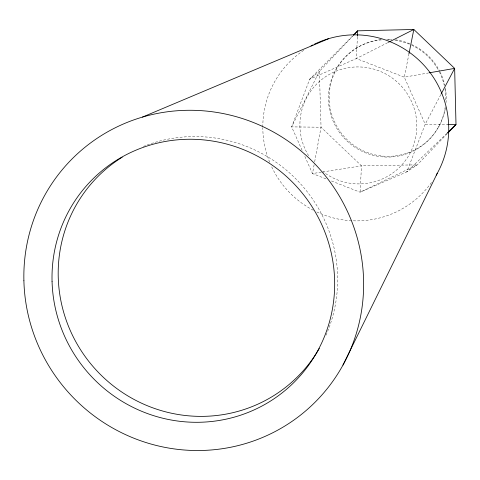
<?xml version="1.0" encoding="UTF-8"?>
<svg xmlns="http://www.w3.org/2000/svg" width="480" height="480" viewBox="0 0 480 480"><rect width="100%" height="100%" fill="white"/><g stroke="black" fill="none" stroke-linecap="round" stroke-linejoin="round"><path stroke-width="0.36" stroke-dasharray="2.4 1.8" d="M357.414 36.822L356.328 58.542L309.666 79.248L291.63 126.882L302.214 150.558M314.13 164.73L312.504 173.556L326.982 179.232M314.67 161.79L321.042 127.224L319.386 71.412L352.608 36.24M408.99 53.694L404.298 77.172L425.202 124.242L406.776 171.9L360.084 192.216L330.432 180.588M440.796 94.674L425.202 124.242L447.936 124.482M438.6 126.828L439.062 126.168M447.228 133.692L417.312 164.832L406.776 171.9L446.904 133.314M352.434 36.15L309.666 79.248L319.386 71.412L291.63 126.882L321.042 127.224L361.5 165.834L417.312 164.832L360.084 192.216L361.5 165.834L322.008 172.056M356.22 48.252L356.928 47.826M387.756 42.66L356.328 58.542L404.298 77.172L428.382 72.972M321.276 172.17L312.504 173.556L304.032 154.614M445.332 108.366A58.698 58.356 46.7 0 1 383.136 156.12A58.698 58.356 46.7 0 1 329.208 98.574A58.698 58.356 46.7 0 1 380.892 39.612M386.706 39.252A58.698 58.356 46.7 0 1 391.818 39.42M395.478 39.816A58.698 58.356 46.7 0 1 410.946 44.196M411.618 44.496A58.698 58.356 46.7 0 1 439.758 71.328M440.088 71.988A58.698 58.356 46.7 0 1 444.762 85.08M445.344 87.96A58.698 58.356 46.7 0 1 446.064 102.54M445.236 106.8A58.878 58.53 46.7 0 1 383.25 156.93A58.878 58.53 46.7 0 1 328.41 98.418A58.878 58.53 46.7 0 1 382.452 39.81M388.278 39.672A58.878 58.53 46.7 0 1 390.486 39.768M394.89 40.218A58.878 58.53 46.7 0 1 411.078 44.916M411.744 45.228A58.878 58.53 46.7 0 1 438.96 71.172M439.296 71.826A58.878 58.53 46.7 0 1 444.318 85.62M445.026 89.238A58.878 58.53 46.7 0 1 445.776 100.194M431.436 182.556A93.396 92.592 46.7 0 1 315.984 211.584M313.362 210.264A93.396 92.592 46.7 0 1 271.452 166.308M269.682 162.234A93.396 92.592 46.7 0 1 262.806 127.86M262.8 127.128A93.396 92.592 46.7 0 1 304.734 49.674M143.37 146.46A141.378 138.252 46.7 0 1 297.498 180.552A141.378 138.252 46.7 0 1 325.692 335.94M308.598 155.694A58.722 58.23 46.7 0 1 349.452 67.536A58.722 58.23 46.7 0 1 415.062 140.16A58.722 58.23 46.7 0 1 323.178 171.834"/><path stroke-width="0.72" d="M357.45 36.072L357.714 30.834L413.832 29.478L454.65 68.394L456 124.566L447.744 133.158M408.99 53.694L413.832 29.478L388.422 42.318M342.96 365.112L437.316 173.232M441.138 94.02L454.65 68.394L429.108 72.846M353.628 35.16L357.714 30.834L353.49 35.088M447.438 132.798L456 124.566L447.936 124.482M142.458 117.084L328.722 38.64M319.314 348.45A141.378 138.252 46.7 0 1 101.844 375.882A141.378 138.252 46.7 0 1 122.214 157.194M311.022 45.948A93.396 92.592 46.7 0 1 312.978 44.916M314.298 44.256A93.396 92.592 46.7 0 1 423.522 64.752A93.396 92.592 46.7 0 1 436.242 175.14M52.056 281.322A143.028 139.806 46.7 0 0 267.228 403.068A143.028 139.806 46.7 0 0 260.724 157.944A143.028 139.806 46.7 0 0 52.056 281.322M23.898 280.758A171.93 168.066 46.7 0 0 282.312 427.554A171.93 168.066 46.7 0 0 275.01 132.888A171.93 168.066 46.7 0 0 23.898 280.758"/></g></svg>
